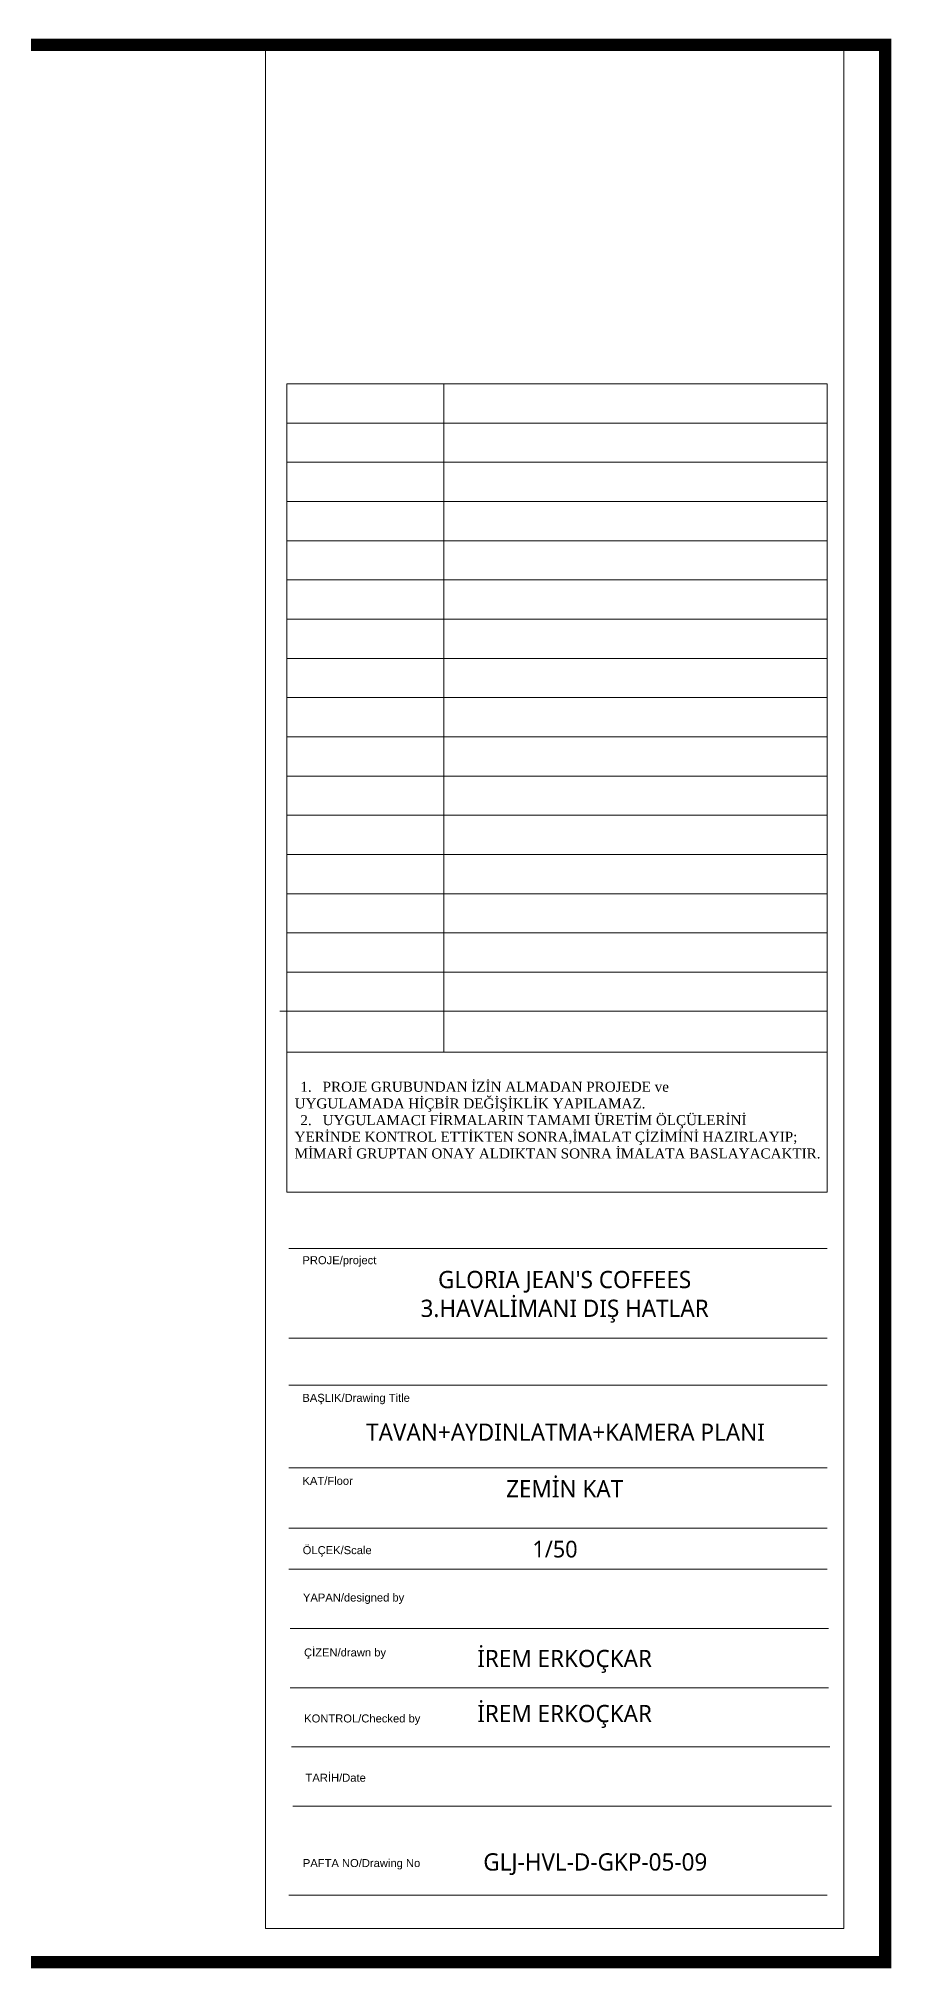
# Model space of a CAD drawing. Header units: millimetres. Extents: x 210628 to 232146, y -111309 to -91563.
# Drawn here: x 230871 to 232146, y -107825 to -104941 of the extents above; entities that cross this region are included whole.
import ezdxf
from ezdxf.enums import TextEntityAlignment as Align

# ---------------------------------------------------------------- set-up
doc = ezdxf.new("R2010")
doc.units = ezdxf.units.MM
doc.layers.get('0').update_dxf_attribs({"lineweight": 20})
doc.layers.add('t_antet', color=24, linetype='Continuous', lineweight=20)
doc.layers.add('t_yazı', color=23, linetype='Continuous', lineweight=25)
doc.styles.add('ARIALT', font='arial.ttf', dxfattribs={"height": 10})
doc.styles.get("Standard").update_dxf_attribs({"font": 'times.ttf', "height": 12})

msp = doc.modelspace()

# ---------------------------------------------------------------- linework, layer by layer
at = {"color": 252}
for p, q in [((231210.25, -104950.49), (231210.25, -107764.99)), ((232074.71, -104950.49), (232074.71, -107764.99)), ((231210.25, -107764.99), (232074.71, -107764.99))]:
    msp.add_line(p, q, dxfattribs=at)
at = {"color": 250}
for p, q in [((231476.82, -105457.2), (231476.82, -106455.56)), ((231242.29, -105515.79), (232049.51, -105515.79)), ((231242.29, -105574.39), (232049.51, -105574.39)), ((231242.29, -105632.98), (232049.51, -105632.98)), ((231242.29, -105691.58), (232049.51, -105691.58)), ((231242.29, -105750.17), (232049.51, -105750.17)), ((231242.29, -105808.77), (232049.51, -105808.77)), ((231242.29, -105867.36), (232049.51, -105867.36)), ((231242.29, -105925.96), (232049.51, -105925.96)), ((231242.29, -105984.55), (232049.51, -105984.55)), ((231242.29, -106043.15), (232049.51, -106043.15)), ((231242.29, -106101.74), (232049.51, -106101.74)), ((231242.29, -106160.34), (232049.51, -106160.34)), ((231242.29, -106218.93), (232049.51, -106218.93)), ((231242.29, -106277.53), (232049.51, -106277.53)), ((231242.29, -106336.12), (232049.51, -106336.12)), ((231232.08, -106394.72), (232039.3, -106394.72)), ((231242.29, -106394.72), (232049.51, -106394.72)), ((232049.74, -106748.93), (231245.31, -106748.93)), ((231245.31, -106883.14), (232049.74, -106883.14)), ((232049.74, -106953.19), (231245.31, -106953.19)), ((232049.74, -107077.01), (231245.31, -107077.01)), ((232049.74, -107167.08), (231245.31, -107167.08)), ((232049.74, -107228.27), (231245.31, -107228.27)), ((232051.82, -107316.82), (231247.38, -107316.82)), ((232051.82, -107405.36), (231247.38, -107405.36)), ((232053.89, -107493.9), (231249.45, -107493.9)), ((232055.96, -107582.44), (231251.52, -107582.44)), ((232049.74, -107715.59), (231245.31, -107715.59))]:
    msp.add_line(p, q, dxfattribs=at)
at = {"color": 2, "const_width": 18.49}
msp.add_lwpolyline([(226027.78, -107815.57), (226027.78, -104950.49), (232136.46, -104950.49), (232136.46, -107815.57)], close=True, dxfattribs=at)
at = {"color": 250}
for points in [[(231242.29, -105457.2), (232049.51, -105457.2)], [(231242.29, -105457.2), (231242.29, -106664.84), (232049.51, -106664.84), (232049.51, -105457.2)], [(232049.51, -106455.56), (231242.29, -106455.56)]]:
    msp.add_lwpolyline(points, dxfattribs=at)

# ---------------------------------------------------------------- texts
at = {"color": 250, "insert": (231253.95, -106557.41), "char_height": 14.9485, "width": 1027.7992, "attachment_point": 4}
msp.add_mtext('\\pi-33.306,l41.912,t41.912;1.^IPROJE GRUBUNDAN İZİN ALMADAN PROJEDE ve \\P\\pi0,l0;UYGULAMADA HİÇBİR DEĞİŞİKLİK YAPILAMAZ.\\P\\pi-33.306,l41.912;2.^IUYGULAMACI FİRMALARIN TAMAMI ÜRETİM ÖLÇÜLERİNİ \\P\\pi0,l0;YERİNDE KONTROL ETTİKTEN SONRA,İMALAT ÇİZİMİNİ HAZIRLAYIP;\\PMİMARİ GRUPTAN ONAY ALDIKTAN SONRA İMALATA BASLAYACAKTIR.', dxfattribs=at)
at = {"color": 7, "attachment_point": 5}
for s, insert, char_height, width in [("{\\fLucida Sans Unicode|b0|i0|c162|p34;GLORIA JEAN'S COFFEES\\P3.HAVALİMANI DIŞ HATLAR}", (231657.44, -106821.31), 25.7759, 621.9299), ('{\\fLucida Sans Unicode|b0|i0|c162|p34;ZEMİN KAT}', (231657.44, -107108.16), 25.7759, 621.9299), ('{\\fLucida Sans Unicode|b0|i0|c162|p34;1/50}', (231643.01, -107198.51), 24.8282, 462.9906), ('{\\fLucida Sans Unicode|b0|i0|c162|p34;İREM ERKOÇKAR}', (231657.44, -107366.11), 25.7759, 621.9299), ('{\\fLucida Sans Unicode|b0|i0|c162|p34;İREM ERKOÇKAR}', (231657.44, -107448.32), 25.7759, 621.9299)]:
    msp.add_mtext(s, dxfattribs=dict(at, insert=insert, char_height=char_height, width=width))
at = {"layer": 't_antet', "char_height": 25.7759, "width": 621.9299, "attachment_point": 5}
for s, insert in [('{\\fLucida Sans Unicode|b0|i0|c162|p34;TAVAN+AYDINLATMA+KAMERA PLANI }', (231658.74, -107023.55)), ('{\\fLucida Sans Unicode|b0|i0|c162|p34;GLJ-HVL-D-GKP-05-09}', (231703.27, -107669.14))]:
    msp.add_mtext(s, dxfattribs=dict(at, insert=insert))
at = {"layer": 't_yazı', "style": 'ARIALT'}
msp.add_text('PAFTA NO/Drawing No', height=11.9563, dxfattribs=at).set_placement((231354.01, -107667.39), align=Align.MIDDLE_CENTER)
for s, insert, char_height, width, attachment_point in [('PROJE/project', (231320.9, -106760.63), 11.9563, 222.3862, 2), ('BAŞLIK/Drawing Title', (231345.85, -106966.3), 11.9563, 222.3862, 2), ('KAT/Floor', (231303.35, -107090.32), 11.956, 222.3862, 2), ('ÖLÇEK/Scale', (231317.59, -107193.87), 11.9563, 80.7671, 2), ('YAPAN/designed by', (231342.13, -107264.68), 11.9563, 222.3862, 2), ('ÇİZEN/drawn by', (231329.34, -107346.74), 11.9563, 222.3862, 2), ('KONTROL/Checked by', (231268.29, -107445.35), 11.9563, 199.7873, 1), ('TARİH/Date', (231270.36, -107533.89), 11.956, 199.7873, 1)]:
    msp.add_mtext(s, dxfattribs=dict(at, insert=insert, char_height=char_height, width=width, attachment_point=attachment_point))

doc.saveas('drawing.dxf')
